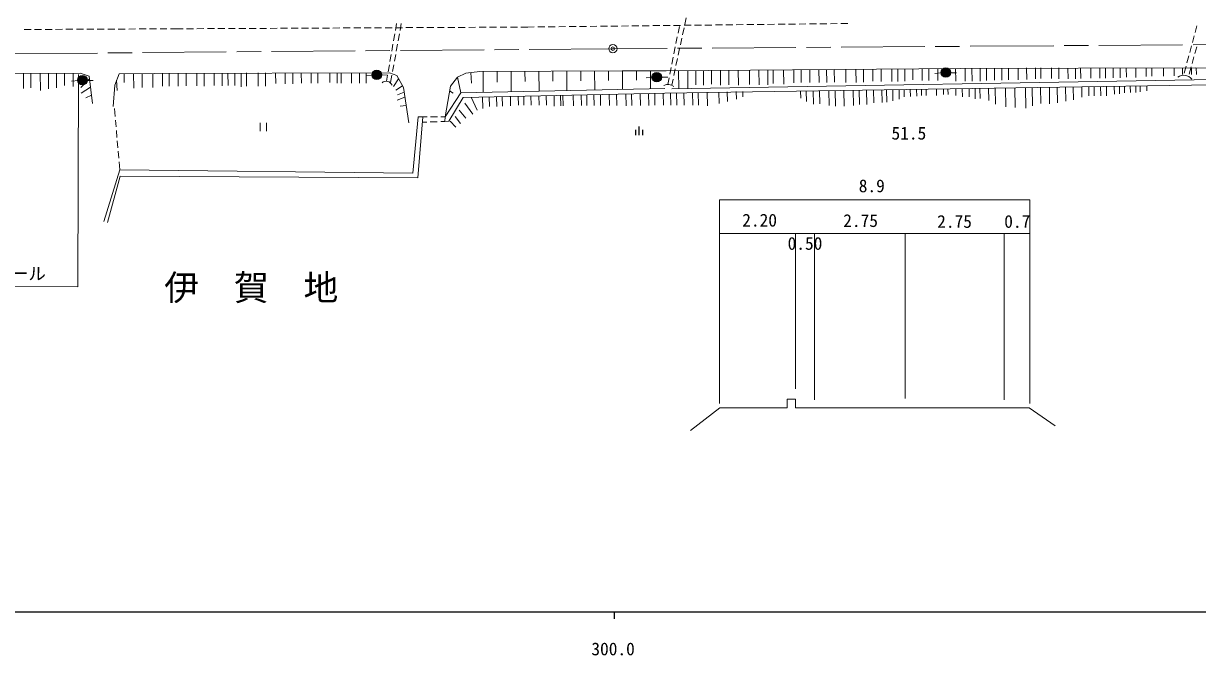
# Model space of a CAD drawing. Units: millimetres, scale not verified, with parts at other scales. Extents: x 40000 to 680000, y 20000 to 380000.
# Drawn here: x 283212 to 451737, y 198715 to 289401 of the extents above; entities that cross this region are included whole.
import ezdxf
from ezdxf.enums import TextEntityAlignment as Align

# ---------------------------------------------------------------- set-up
doc = ezdxf.new("R2010")
doc.units = ezdxf.units.MM
doc.header["$LTSCALE"] = 1000
doc.header["$PDMODE"] = 32
doc.header["$PDSIZE"] = 500
doc.linetypes.add('CHAIN', pattern=[18.5, 12, -1.5, 3.5, -1.5])
for name, color, linetype, lineweight in [('M-BGD', 7, 'Continuous', 13), ('M-BMK', 2, 'CHAIN', 13), ('M-BMK-SRVR', 3, 'Continuous', 13), ('M-STR-HTXT', 7, 'Continuous', 13), ('M-TTL-BAND', 7, 'Continuous', 25)]:
    doc.layers.add(name, color=color, linetype=linetype, lineweight=lineweight)
doc.layers.add('M-BMK-HTXT', color=7, linetype='Continuous')
doc.styles.add('ＭＳ ゴシック', font='')
doc.styles.get('ＭＳ ゴシック').set_extended_font_data('MS Gothic')

msp = doc.modelspace()

# ---------------------------------------------------------------- hatches: boundary and pattern name
at = {"layer": 'M-BGD'}
for points in [[(292359, 281213, 0.97359), (291004, 281380, 0.01338), (290999, 281344, 0.41421), (291614, 280599, 0.41421)], [(334606, 281960, 0.97359), (333251, 282127, 0.01338), (333246, 282091, 0.41421), (333861, 281346, 0.41421)], [(374790, 281635, 0.97359), (373435, 281802, 0.01338), (373430, 281765, 0.41421), (374045, 281020, 0.41421)], [(416288, 282300, 0.97359), (414933, 282466, 0.01338), (414929, 282430, 0.41421), (415543, 281685, 0.41421)]]:
    msp.add_hatch(color=256, dxfattribs=at).paths.add_polyline_path(points)

# ---------------------------------------------------------------- linework, layer by layer
for p, q in [((378145, 289249), (378357, 290226)), ((283312, 288542), (284312, 288547)), ((284812, 288549), (285812, 288553)), ((286312, 288555), (287312, 288560)), ((287812, 288562), (288812, 288567)), ((289312, 288569), (290312, 288573)), ((290812, 288575), (291812, 288580)), ((292312, 288582), (293312, 288587)), ((293812, 288589), (294812, 288593)), ((295312, 288595), (296312, 288600)), ((296812, 288602), (297812, 288607)), ((298312, 288609), (299312, 288613)), ((299812, 288615), (300812, 288620)), ((301312, 288622), (302312, 288627)), ((302812, 288629), (303812, 288633)), ((304312, 288635), (305122, 288639)), ((305122, 288639), (306119, 288644)), ((306618, 288646), (307618, 288651)), ((308118, 288654), (309118, 288659)), ((309618, 288661), (310618, 288666)), ((311118, 288669), (312118, 288674)), ((312618, 288676), (313618, 288681)), ((314118, 288684), (315118, 288689)), ((315618, 288691), (316618, 288696)), ((317118, 288699), (318118, 288704)), ((318618, 288706), (319618, 288711)), ((320118, 288714), (321118, 288719)), ((321618, 288721), (322618, 288726)), ((323118, 288729), (324118, 288734)), ((324618, 288736), (325618, 288741)), ((326118, 288744), (327118, 288749)), ((327618, 288751), (328618, 288756)), ((329118, 288759), (330118, 288764)), ((330618, 288766), (331618, 288771)), ((332118, 288774), (333118, 288779)), ((333618, 288781), (334618, 288786)), ((335118, 288789), (336118, 288794)), ((336765, 289378), (336592, 288393)), ((336618, 288796), (337618, 288801)), ((337267, 288404), (337445, 289388)), ((338118, 288804), (339118, 288809)), ((339618, 288811), (340618, 288816)), ((341118, 288819), (342118, 288824)), ((342618, 288826), (343618, 288831)), ((344118, 288834), (345118, 288839)), ((345618, 288841), (346618, 288846)), ((347118, 288849), (348118, 288854)), ((348618, 288856), (349618, 288861)), ((350118, 288864), (351118, 288869)), ((351618, 288871), (352618, 288876)), ((353118, 288879), (354118, 288884)), ((354618, 288886), (355614, 288891)), ((355614, 288891), (356536, 288902)), ((357036, 288907), (358036, 288918)), ((358536, 288924), (359536, 288935)), ((360036, 288940), (361035, 288951)), ((361535, 288957), (362535, 288968)), ((363035, 288973), (364035, 288984)), ((364535, 288990), (365535, 289001)), ((366035, 289006), (367035, 289017)), ((367535, 289023), (368535, 289034)), ((369035, 289040), (370035, 289051)), ((370535, 289056), (371535, 289067)), ((372035, 289073), (373035, 289084)), ((373535, 289089), (374535, 289100)), ((375035, 289106), (376035, 289117)), ((376535, 289122), (377534, 289133)), ((377363, 288980), (377167, 288000)), ((377827, 287783), (378039, 288760)), ((378034, 289139), (379034, 289150)), ((379534, 289155), (380534, 289166)), ((381034, 289172), (382034, 289183)), ((382534, 289188), (383534, 289200)), ((384034, 289205), (385034, 289216)), ((385534, 289222), (386534, 289233)), ((387034, 289238), (388034, 289249)), ((388534, 289255), (389534, 289266)), ((390034, 289271), (391034, 289282)), ((391534, 289288), (392534, 289299)), ((393034, 289304), (394033, 289315)), ((394533, 289321), (395533, 289332)), ((396033, 289337), (397033, 289348)), ((397533, 289354), (398533, 289365)), ((399033, 289371), (400033, 289382)), ((400533, 289387), (401533, 289398)), ((451652, 289085), (451393, 288119)), ((336506, 287900), (336334, 286915)), ((336998, 286928), (337177, 287912)), ((377068, 287509), (376872, 286529)), ((377508, 286317), (377721, 287294)), ((451264, 287637), (451004, 286671)), ((335990, 284945), (335818, 283960)), ((336248, 286423), (336076, 285437)), ((336462, 283977), (336641, 284961)), ((336730, 285453), (336909, 286436)), ((376773, 286039), (376577, 285058)), ((377190, 284851), (377402, 285828)), ((450875, 286188), (450616, 285222)), ((451358, 285092), (451619, 286057)), ((335732, 283467), (335560, 282482)), ((336194, 282501), (336373, 283485)), ((376478, 284568), (376282, 283588)), ((376872, 283385), (377084, 284362)), ((450097, 283290), (449827, 282284)), ((450486, 284739), (450227, 283773)), ((450557, 282140), (450834, 283162)), ((450965, 283644), (451227, 284609)), ((283223, 282250), (283230, 280085)), ((284282, 282254), (284289, 280146)), ((285627, 282258), (285635, 279807)), ((286799, 282262), (286807, 280003)), ((286799, 282262), (286806, 280164)), ((287952, 282251), (287958, 280188)), ((289116, 282255), (289121, 280504)), ((290335, 282258), (290340, 280367)), ((292702, 281480), (291450, 280224)), ((297665, 282198), (297672, 280948)), ((299022, 282205), (299034, 280111)), ((300245, 282213), (300257, 280216)), ((301783, 282222), (301795, 280233)), ((303164, 282230), (303175, 280390)), ((304108, 282235), (304118, 280425)), ((305400, 282243), (305411, 280425)), ((306554, 282249), (306564, 280460)), ((308091, 282258), (308102, 280478)), ((309139, 282265), (309150, 280425)), ((310572, 282273), (310583, 280495)), ((311743, 282280), (311753, 280478)), ((312564, 282285), (312574, 280513)), ((313560, 282290), (313570, 280495)), ((314467, 282296), (314479, 280320)), ((315202, 282300), (315212, 280425)), ((316896, 282310), (316907, 280425)), ((317962, 282316), (317973, 280425)), ((319410, 282275), (319414, 280771)), ((320772, 282279), (320777, 280753)), ((321873, 282283), (321878, 280753)), ((323096, 282286), (323101, 280840)), ((324494, 282290), (324498, 280840)), ((325472, 282293), (325477, 280840)), ((327185, 282299), (327189, 280945)), ((328233, 282302), (328237, 280840)), ((328827, 282304), (328831, 280840)), ((330277, 282308), (330281, 280840)), ((331465, 282311), (331469, 280840)), ((332344, 281946), (333351, 282009)), ((332408, 282314), (332413, 280840)), ((334532, 282006), (335427, 282024)), ((335474, 281990), (335320, 281109)), ((335913, 280953), (336105, 282009)), ((337063, 281483), (336327, 280368)), ((345533, 281703), (346008, 279469)), ((347410, 282365), (347514, 280860)), ((349201, 282447), (349220, 279538)), ((351201, 282460), (351211, 281005)), ((353201, 282473), (353220, 279623)), ((355201, 282486), (355210, 281061)), ((357201, 282498), (357219, 279708)), ((359201, 282511), (359210, 281116)), ((361201, 282524), (361219, 279794)), ((363201, 282537), (363210, 281172)), ((365201, 282550), (365218, 279879)), ((367201, 282563), (367210, 281227)), ((369201, 282576), (369218, 279964)), ((371201, 282589), (371209, 281283)), ((372605, 281626), (373613, 281689)), ((373201, 282602), (373217, 280050)), ((374794, 281687), (375688, 281705)), ((375888, 281627), (375692, 280649)), ((376183, 283097), (375987, 282117)), ((376553, 281919), (376766, 282897)), ((377255, 282623), (377275, 280022)), ((378561, 282633), (378582, 280045)), ((379724, 282642), (379740, 280617)), ((380822, 282651), (380839, 280528)), ((381952, 282660), (381968, 280676)), ((383258, 282670), (383274, 280558)), ((384446, 282679), (384462, 280587)), ((385812, 282690), (385829, 280558)), ((387416, 282703), (387433, 280647)), ((388782, 282713), (388799, 280617)), ((390059, 282723), (390076, 280617)), ((390803, 282729), (390818, 280792)), ((392317, 282741), (392333, 280676)), ((393774, 282753), (393789, 280884)), ((394843, 282761), (394858, 280914)), ((396091, 282771), (396105, 280911)), ((397397, 282781), (397412, 280914)), ((398496, 282790), (398511, 280914)), ((399596, 282798), (399610, 280973)), ((401258, 282811), (401273, 280914)), ((402714, 282823), (402729, 280914)), ((403783, 282831), (403798, 281003)), ((405127, 282842), (405140, 281119)), ((406314, 282851), (406328, 281089)), ((407859, 282863), (407873, 281089)), ((408720, 282870), (408734, 281089)), ((409701, 282878), (409714, 281149)), ((410860, 282887), (410873, 281297)), ((412196, 282897), (412209, 281238)), ((413146, 282905), (413160, 281238)), ((414036, 282242), (415043, 282305)), ((414453, 282915), (414466, 281238)), ((416224, 282302), (417119, 282320)), ((417007, 282935), (417021, 281149)), ((418373, 282946), (418387, 281149)), ((419353, 282954), (419367, 281149)), ((420541, 282963), (420555, 281149)), ((421432, 282970), (421446, 281208)), ((422591, 282979), (422605, 281267)), ((423631, 282987), (423644, 281267)), ((424611, 282995), (424624, 281297)), ((425977, 283006), (425990, 281297)), ((427200, 283015), (427213, 281351)), ((428476, 283025), (428489, 281439)), ((429228, 283031), (429240, 281491)), ((430783, 283044), (430795, 281491)), ((431831, 283052), (431843, 281474)), ((433142, 282995), (433154, 281474)), ((434207, 282999), (434219, 281456)), ((434959, 283002), (434971, 281491)), ((436409, 283007), (436421, 281543)), ((437702, 283011), (437714, 281543)), ((438506, 283014), (438517, 281561)), ((439624, 283018), (439635, 281613)), ((440638, 283022), (440649, 281613)), ((441512, 283025), (441522, 281683)), ((442892, 283030), (442903, 281666)), ((444343, 283035), (444353, 281771)), ((445164, 283038), (445174, 281823)), ((446841, 283043), (446851, 281823)), ((448397, 283049), (448406, 281893)), ((449569, 283053), (449577, 282068)), ((450862, 283058), (450869, 282068)), ((451561, 283060), (451568, 282068)), ((290109, 281141), (291116, 281204)), ((292848, 280262), (291501, 279412)), ((292297, 281201), (293192, 281219)), ((296586, 281252), (296653, 279766)), ((337635, 280454), (336676, 279855)), ((344386, 279753), (344900, 279405)), ((376258, 280557), (376447, 281431)), ((398821, 279760), (398853, 277642)), ((399745, 279774), (399779, 277538)), ((400986, 279793), (401020, 277555)), ((402315, 279813), (402347, 277642)), ((403173, 279826), (403203, 277782)), ((404238, 279842), (404269, 277800)), ((405237, 279857), (405265, 278009)), ((406443, 279875), (406471, 278044)), ((407108, 279885), (407135, 278132)), ((407984, 279898), (408008, 278289)), ((408914, 279912), (408934, 278551)), ((409634, 279923), (409650, 278865)), ((410509, 279936), (410524, 278918)), ((411418, 279950), (411432, 278970)), ((412100, 279960), (412114, 279058)), ((412764, 279970), (412778, 279058)), ((414249, 279992), (414263, 279080)), ((415282, 280008), (415294, 279232)), ((415911, 280017), (415923, 279232)), ((417044, 280035), (417058, 279075)), ((417967, 280048), (417984, 278883)), ((418962, 280063), (418980, 278883)), ((419813, 280076), (419836, 278568)), ((420496, 280087), (420517, 278638)), ((421731, 280105), (421758, 278341)), ((422702, 280120), (422736, 277817)), ((424164, 280142), (424204, 277428)), ((425507, 280162), (425549, 277345)), ((427060, 280186), (427104, 277258)), ((428025, 280200), (428065, 277572)), ((429201, 280218), (429236, 277904)), ((430475, 280237), (430511, 277870)), ((431596, 280254), (431629, 278027)), ((432787, 280272), (432817, 278254)), ((433890, 280288), (433918, 278464)), ((435119, 280307), (435141, 278848)), ((436134, 280322), (436154, 279005)), ((436885, 280334), (436905, 279005)), ((437829, 280348), (437849, 279005)), ((438650, 280360), (438670, 279040)), ((439789, 280377), (439806, 279250)), ((440523, 280388), (440539, 279302)), ((441259, 280399), (441273, 279442)), ((442081, 280412), (442094, 279512)), ((442866, 280424), (442881, 279477)), ((443497, 280433), (443510, 279582)), ((444460, 280448), (444471, 279721)), ((292989, 279094), (292149, 278733)), ((337966, 278842), (336851, 278405)), ((337862, 279546), (336892, 279176)), ((347478, 278823), (348342, 276957)), ((349115, 278858), (349150, 277180)), ((350082, 278878), (350111, 277512)), ((351130, 278900), (351159, 277512)), ((351934, 278917), (351963, 277530)), ((353104, 278941), (353133, 277565)), ((354224, 278965), (354251, 277669)), ((355028, 278981), (355055, 277704)), ((356059, 279003), (356086, 277698)), ((357211, 279027), (357239, 277704)), ((358259, 279049), (358287, 277687)), ((359374, 279072), (359405, 277560)), ((360317, 279092), (360349, 277582)), ((360632, 279099), (360663, 277599)), ((362134, 279130), (362166, 277599)), ((363269, 279154), (363301, 277617)), ((364055, 279170), (364088, 277617)), ((365086, 279192), (365119, 277617)), ((366029, 279212), (366062, 277617)), ((367303, 279238), (367337, 277617)), ((368351, 279260), (368386, 277617)), ((369696, 279288), (369731, 277599)), ((370482, 279305), (370517, 277617)), ((371722, 279331), (371758, 277617)), ((372945, 279356), (372981, 277652)), ((373818, 279375), (373854, 277669)), ((375023, 279400), (375060, 277669)), ((376089, 279422), (376125, 277669)), ((376962, 279440), (376999, 277669)), ((377992, 279462), (378030, 277669)), ((379267, 279489), (379305, 277669)), ((380053, 279505), (380091, 277669)), ((381343, 279532), (381384, 277578)), ((383045, 279568), (383079, 277931)), ((384220, 279592), (384249, 278193)), ((385519, 279619), (385542, 278525)), ((386470, 279639), (386486, 278875)), ((394767, 279699), (394782, 278691)), ((395581, 279711), (395604, 278219)), ((396571, 279726), (396599, 277817)), ((397497, 279740), (397525, 277852)), ((296266, 277222), (296369, 276049)), ((338146, 277627), (337262, 277552)), ((345731, 276988), (346728, 275827)), ((346564, 277954), (347715, 276402)), ((296412, 275551), (296500, 274555)), ((317206, 275139), (317206, 273939)), ((318106, 273939), (318106, 275139)), ((340485, 275247), (341099, 275264)), ((341137, 275991), (340548, 275987)), ((341599, 275279), (342598, 275307)), ((342637, 275999), (341637, 275994)), ((343098, 275321), (343713, 275338)), ((343727, 276006), (343137, 276002)), ((344478, 275364), (345269, 274511)), ((345187, 276053), (345947, 275066)), ((296543, 274057), (296630, 273061)), ((296674, 272563), (296761, 271567)), ((296805, 271069), (296892, 270072)), ((296936, 269574), (297038, 268401)), ((383098, 259264), (427679, 259264)), ((394022, 259264), (394022, 236997)), ((396748, 259264), (396748, 235381)), ((409775, 259264), (409775, 235583)), ((423963, 259264), (423963, 235381))]:
    msp.add_line(p, q, dxfattribs=at)
at = {"layer": 'M-BGD', "lineweight": 25}
for p, q in [((371087, 274143), (371087, 273393)), ((371587, 273393), (371587, 274643)), ((372087, 274143), (372087, 273393))]:
    msp.add_line(p, q, dxfattribs=at)
at = {"layer": 'M-BGD'}
for points in [[(235221, 282091), (268399, 282201), (291328, 282260), (292657, 281853), (293129, 277922)], [(296108, 277501), (296316, 280530), (296939, 282193), (302018, 282223), (335752, 282324), (336800, 281957), (337761, 280228), (338512, 275161)], [(343727, 276006), (344502, 280410), (345533, 281703), (346703, 282297), (348712, 282489), (369136, 282612), (375478, 282609)], [(375478, 282609), (417743, 282941), (451513, 283060), (487778, 282911), (488610, 281070), (488402, 278813)], [(343727, 276006), (346008, 279469), (375262, 280093)], [(375279, 279405), (454023, 280592), (454015, 281350), (376268, 280005)], [(343727, 276006), (343713, 275338), (344247, 275380), (346303, 278799), (375279, 279405)], [(294751, 261006), (297038, 268401), (339080, 267933), (339849, 276022), (340548, 275987)], [(340548, 275987), (339807, 267245), (297082, 267485), (295273, 260824)], [(383098, 234856), (383098, 264082), (427679, 264082), (427679, 234876)], [(378980, 230988), (383187, 234253), (392814, 234253), (392814, 235511), (394019, 235511), (394019, 234253), (427571, 234253), (431313, 231664)]]:
    msp.add_lwpolyline(points, dxfattribs=at)
at = {"layer": 'M-BGD', "lineweight": 25}
for centre in [(291679, 281279), (333926, 282026), (374110, 281700), (415608, 282365)]:
    msp.add_circle(centre, 683, dxfattribs=at)
at = {"layer": 'M-BGD'}
for centre, radius, start, end in [((449746, 280428), 1537, 40.67498, 123.20981), ((335287, 280192), 918, 24.56838, 130.67011), ((375762, 279300), 1351, 52.87778, 118.06927)]:
    msp.add_arc(centre, radius, start, end, dxfattribs=at)
at = {"layer": 'M-BMK'}
for p, q in [((367816, 285783), (267598, 284946)), ((468090, 286466), (367816, 285783))]:
    msp.add_line(p, q, dxfattribs=at)
at = {"layer": 'M-BMK-SRVR'}
msp.add_circle((367816, 285783), 600, dxfattribs=at)
msp.add_point((367816, 285783), dxfattribs=at)
at = {"layer": 'M-STR-HTXT'}
msp.add_lwpolyline([(266865, 282065), (266985, 251732), (291016, 251604), (291110, 282075)], dxfattribs=at)
at = {"layer": 'M-TTL-BAND'}
for p, q in [((40000, 205000), (579000, 205000)), ((368000, 205000), (368000, 204000))]:
    msp.add_line(p, q, dxfattribs=at)

# ---------------------------------------------------------------- texts
at = {"layer": 'M-BGD', "style": 'ＭＳ ゴシック'}
for s, p in [('51.5', (410305, 272195)), ('8.9', (404980, 264641)), ('2.20', (388882, 259710)), ('2.75', (403376, 259651)), ('2.75', (416860, 259532)), ('0.7', (425864, 259531)), ('0.50', (395392, 256381))]:
    msp.add_text(s, height=1833, dxfattribs=at).set_placement(p, align=Align.BOTTOM_CENTER)
at = {"layer": 'M-BMK-HTXT', "style": 'ＭＳ ゴシック'}
msp.add_text('伊\u3000賀\u3000地', height=3666, dxfattribs=at).set_placement((315909, 251507), align=Align.MIDDLE_CENTER)
at = {"layer": 'M-STR-HTXT', "style": 'ＭＳ ゴシック'}
msp.add_text('ガードレール', height=1833, rotation=359.696, dxfattribs=at).set_placement((278923, 252084), align=Align.BOTTOM_CENTER)
at = {"layer": 'M-TTL-BAND', "style": 'ＭＳ ゴシック'}
msp.add_text('300.0', height=1833, dxfattribs=at).set_placement((367844, 198195), align=Align.BOTTOM_CENTER)

doc.saveas('drawing.dxf')
